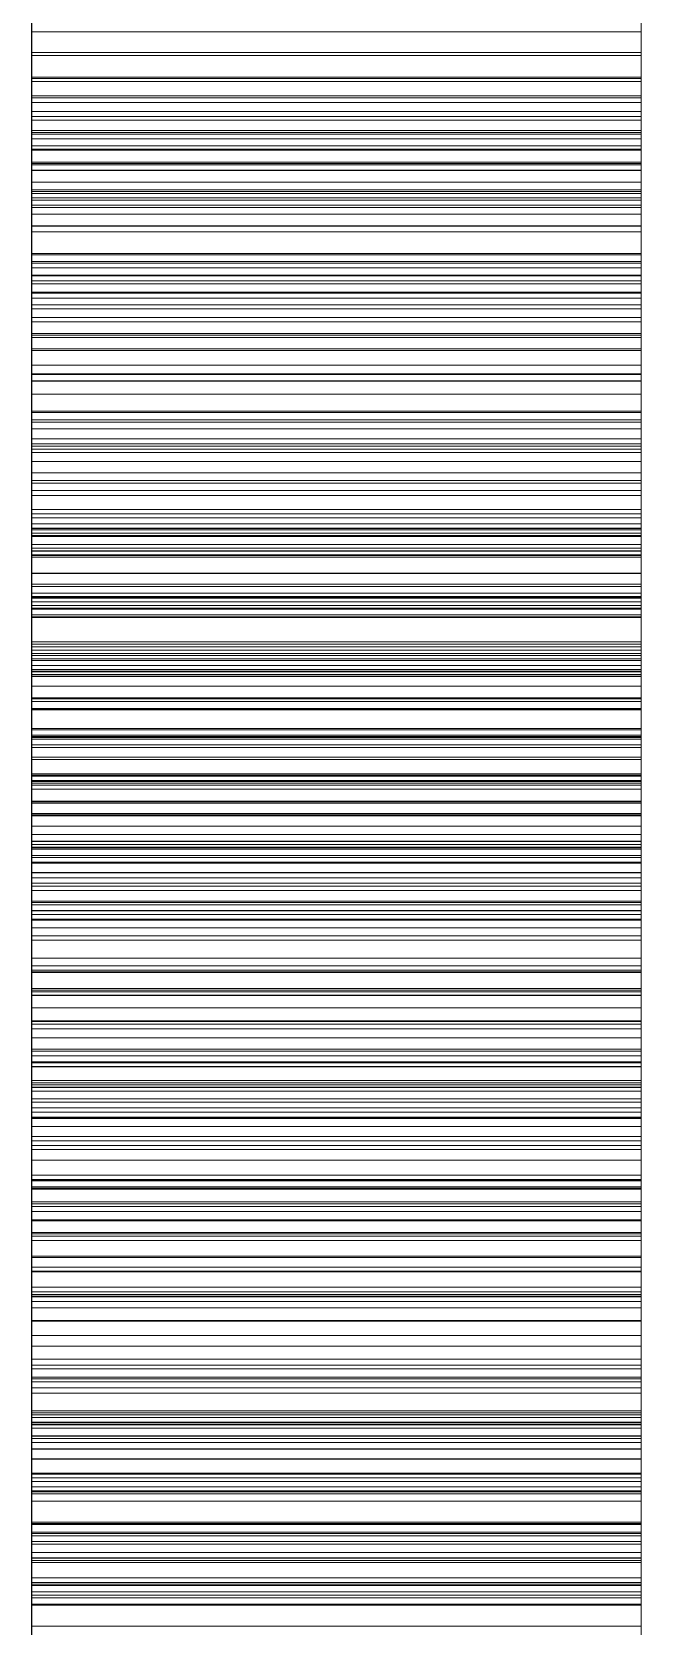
# Paper-space layout '01_三视图' of a CAD drawing. Header units: millimetres. Extents: x 8 to 451, y 8 to 289.
# Drawn here: x 157.5 to 157.64, y 209.3515 to 209.7175 of the extents above; entities that cross this region are included whole.
import ezdxf

# ---------------------------------------------------------------- set-up
doc = ezdxf.new("R2010")
doc.units = ezdxf.units.MM
doc.linetypes.add('WP_HIDDEN', pattern=[2.3, 1.5, -0.8])
doc.layers.add('HIDDEN', color=7, linetype='WP_HIDDEN', lineweight=13)
doc.layers.add('VISIBLE', color=7, linetype='CONTINUOUS', lineweight=25)

psp = doc.layouts.new('01_三视图')

# ---------------------------------------------------------------- linework, layer by layer
at = {"layer": 'HIDDEN'}
for points in [[(157.5, 208.82516), (157.5, 209.99918)], [(157.64, 209.99918), (157.64, 208.82516)], [(157.5, 209.38014), (157.5, 209.98316)], [(157.64, 209.98316), (157.64, 209.38014)], [(157.5, 209.86944), (157.5, 209.48104)], [(157.64, 209.48104), (157.64, 209.86944)], [(157.5, 209.86063), (157.5, 208.82516)], [(157.5, 209.86063), (157.5, 209.441)], [(157.64, 208.82516), (157.64, 209.86063)], [(157.64, 209.441), (157.64, 209.86063)], [(157.5, 209.84542), (157.5, 209.52989)], [(157.64, 209.52989), (157.64, 209.84542)], [(157.5, 209.71275), (157.5, 209.73888)], [(157.64, 209.73888), (157.64, 209.71275)], [(157.5, 209.71208), (157.5, 209.73505)], [(157.64, 209.73505), (157.64, 209.71208)], [(157.5, 209.70127), (157.5, 209.73266)], [(157.64, 209.73266), (157.64, 209.70127)], [(157.5, 209.72869), (157.5, 209.69726)], [(157.5, 209.72624), (157.5, 209.70281)], [(157.5, 209.72569), (157.5, 209.69038)], [(157.64, 209.69726), (157.64, 209.72869)], [(157.64, 209.70281), (157.64, 209.72624)], [(157.64, 209.69038), (157.64, 209.72569)], [(157.5, 209.72511), (157.5, 209.7068)], [(157.5, 209.72417), (157.5, 209.70607)], [(157.5, 209.70709), (157.5, 209.72319)], [(157.5, 209.72307), (157.5, 209.70237)], [(157.64, 209.7068), (157.64, 209.72511)], [(157.64, 209.70607), (157.64, 209.72417)], [(157.64, 209.72319), (157.64, 209.70709)], [(157.64, 209.70237), (157.64, 209.72307)], [(157.5, 209.6992), (157.5, 209.71864)], [(157.64, 209.71864), (157.64, 209.6992)], [(157.5, 209.71749), (157.64, 209.71749)], [(157.5, 209.69807), (157.5, 209.71749)], [(157.64, 209.71749), (157.64, 209.69807)], [(157.5, 209.68563), (157.5, 209.71275)], [(157.5, 209.71275), (157.64, 209.71275)], [(157.5, 209.71208), (157.64, 209.71208)], [(157.5, 209.6876), (157.5, 209.71208)], [(157.64, 209.71275), (157.64, 209.68563)], [(157.64, 209.71208), (157.64, 209.6876)], [(157.5, 209.70709), (157.64, 209.70709)], [(157.5, 209.69033), (157.5, 209.70709)], [(157.5, 209.7068), (157.5, 209.6873)], [(157.5, 209.7068), (157.64, 209.7068)], [(157.5, 209.70607), (157.5, 209.68573)], [(157.5, 209.70607), (157.64, 209.70607)], [(157.64, 209.70709), (157.64, 209.69033)], [(157.64, 209.6873), (157.64, 209.7068)], [(157.64, 209.68573), (157.64, 209.70607)], [(157.5, 209.70281), (157.5, 209.67885)], [(157.5, 209.70281), (157.64, 209.70281)], [(157.5, 209.70237), (157.5, 209.68122)], [(157.5, 209.70237), (157.64, 209.70237)], [(157.5, 209.68042), (157.5, 209.70127)], [(157.5, 209.70127), (157.64, 209.70127)], [(157.64, 209.67885), (157.64, 209.70281)], [(157.64, 209.68122), (157.64, 209.70237)], [(157.64, 209.70127), (157.64, 209.68042)], [(157.5, 209.6992), (157.64, 209.6992)], [(157.5, 209.67885), (157.5, 209.6992)], [(157.5, 209.69807), (157.64, 209.69807)], [(157.5, 209.67941), (157.5, 209.69807)], [(157.5, 209.69726), (157.5, 209.67718)], [(157.5, 209.69726), (157.64, 209.69726)], [(157.64, 209.6992), (157.64, 209.67885)], [(157.64, 209.69807), (157.64, 209.67941)], [(157.64, 209.67718), (157.64, 209.69726)], [(157.5, 209.69486), (157.5, 209.69439)], [(157.5, 209.69399), (157.5, 209.69486)], [(157.5, 209.69486), (157.64, 209.69486)], [(157.5, 209.69439), (157.5, 209.69296)], [(157.5, 209.69439), (157.64, 209.69439)], [(157.5, 209.69136), (157.5, 209.69399)], [(157.5, 209.69399), (157.64, 209.69399)], [(157.5, 209.69296), (157.5, 209.69058)], [(157.5, 209.69296), (157.64, 209.69296)], [(157.64, 209.69439), (157.64, 209.69486)], [(157.64, 209.69486), (157.64, 209.69399)], [(157.64, 209.69296), (157.64, 209.69439)], [(157.64, 209.69399), (157.64, 209.69136)], [(157.64, 209.69058), (157.64, 209.69296)], [(157.5, 209.68698), (157.5, 209.69136)], [(157.5, 209.69136), (157.64, 209.69136)], [(157.5, 209.69058), (157.5, 209.68725)], [(157.5, 209.69058), (157.64, 209.69058)], [(157.5, 209.69038), (157.5, 209.65389)], [(157.5, 209.69038), (157.64, 209.69038)], [(157.5, 209.69033), (157.64, 209.69033)], [(157.5, 209.67291), (157.5, 209.69033)], [(157.64, 209.69136), (157.64, 209.68698)], [(157.64, 209.68725), (157.64, 209.69058)], [(157.64, 209.65389), (157.64, 209.69038)], [(157.64, 209.69033), (157.64, 209.67291)], [(157.5, 209.6876), (157.64, 209.6876)], [(157.5, 209.66163), (157.5, 209.6876)], [(157.5, 209.6873), (157.5, 209.66661)], [(157.5, 209.6873), (157.64, 209.6873)], [(157.5, 209.68725), (157.5, 209.68297)], [(157.5, 209.68725), (157.64, 209.68725)], [(157.5, 209.68085), (157.5, 209.68698)], [(157.5, 209.68698), (157.64, 209.68698)], [(157.5, 209.68573), (157.5, 209.66633)], [(157.5, 209.68573), (157.64, 209.68573)], [(157.5, 209.65752), (157.5, 209.68563)], [(157.5, 209.68563), (157.64, 209.68563)], [(157.64, 209.6876), (157.64, 209.66163)], [(157.64, 209.66661), (157.64, 209.6873)], [(157.64, 209.68297), (157.64, 209.68725)], [(157.64, 209.68698), (157.64, 209.68085)], [(157.64, 209.66633), (157.64, 209.68573)], [(157.64, 209.68563), (157.64, 209.65752)], [(157.5, 209.68297), (157.5, 209.67774)], [(157.5, 209.68297), (157.64, 209.68297)], [(157.64, 209.67774), (157.64, 209.68297)], [(157.5, 209.68122), (157.5, 209.65963)], [(157.5, 209.68122), (157.64, 209.68122)], [(157.5, 209.67296), (157.5, 209.68085)], [(157.5, 209.68085), (157.64, 209.68085)], [(157.5, 209.66033), (157.5, 209.68042)], [(157.5, 209.68042), (157.64, 209.68042)], [(157.5, 209.67941), (157.64, 209.67941)], [(157.5, 209.6615), (157.5, 209.67941)], [(157.5, 209.67885), (157.5, 209.64823)], [(157.5, 209.67885), (157.64, 209.67885)], [(157.5, 209.66476), (157.5, 209.67885)], [(157.64, 209.65963), (157.64, 209.68122)], [(157.64, 209.68085), (157.64, 209.67296)], [(157.64, 209.68042), (157.64, 209.66033)], [(157.64, 209.67941), (157.64, 209.6615)], [(157.64, 209.64823), (157.64, 209.67885)], [(157.64, 209.67885), (157.64, 209.66476)], [(157.5, 209.67774), (157.5, 209.67156)], [(157.5, 209.67774), (157.64, 209.67774)], [(157.5, 209.67718), (157.5, 209.65775)], [(157.5, 209.67718), (157.64, 209.67718)], [(157.5, 209.67564), (157.5, 208.94048)], [(157.5, 209.57314), (157.5, 209.67564)], [(157.5, 209.67564), (157.64, 209.67564)], [(157.64, 209.67156), (157.64, 209.67774)], [(157.64, 209.65775), (157.64, 209.67718)], [(157.64, 208.94048), (157.64, 209.67564)], [(157.64, 209.67564), (157.64, 209.57314)], [(157.5, 209.66333), (157.5, 209.67296)], [(157.5, 209.67296), (157.64, 209.67296)], [(157.5, 209.67291), (157.64, 209.67291)], [(157.5, 209.65482), (157.5, 209.67291)], [(157.5, 209.67156), (157.5, 209.66443)], [(157.5, 209.67156), (157.64, 209.67156)], [(157.64, 209.67296), (157.64, 209.66333)], [(157.64, 209.67291), (157.64, 209.65482)], [(157.64, 209.66443), (157.64, 209.67156)], [(157.5, 209.66661), (157.5, 209.64474)], [(157.5, 209.66661), (157.64, 209.66661)], [(157.5, 209.66633), (157.5, 209.64789)], [(157.5, 209.66633), (157.64, 209.66633)], [(157.5, 209.66476), (157.64, 209.66476)], [(157.5, 209.65094), (157.5, 209.66476)], [(157.5, 209.66443), (157.5, 209.65635)], [(157.5, 209.66443), (157.64, 209.66443)], [(157.5, 209.65194), (157.5, 209.66333)], [(157.5, 209.66333), (157.64, 209.66333)], [(157.64, 209.64474), (157.64, 209.66661)], [(157.64, 209.64789), (157.64, 209.66633)], [(157.64, 209.66476), (157.64, 209.65094)], [(157.64, 209.65635), (157.64, 209.66443)], [(157.64, 209.66333), (157.64, 209.65194)], [(157.5, 209.66163), (157.64, 209.66163)], [(157.5, 209.63433), (157.5, 209.66163)], [(157.5, 209.6615), (157.64, 209.6615)], [(157.5, 209.64433), (157.5, 209.6615)], [(157.5, 209.64098), (157.5, 209.66033)], [(157.5, 209.66033), (157.64, 209.66033)], [(157.5, 209.65963), (157.5, 209.62291)], [(157.5, 209.65963), (157.64, 209.65963)], [(157.64, 209.66163), (157.64, 209.63433)], [(157.64, 209.6615), (157.64, 209.64433)], [(157.64, 209.66033), (157.64, 209.64098)], [(157.64, 209.62291), (157.64, 209.65963)], [(157.5, 209.65775), (157.5, 209.63899)], [(157.5, 209.65775), (157.64, 209.65775)], [(157.5, 209.62842), (157.5, 209.65752)], [(157.5, 209.65752), (157.64, 209.65752)], [(157.5, 209.65635), (157.5, 209.64731)], [(157.5, 209.65635), (157.64, 209.65635)], [(157.64, 209.63899), (157.64, 209.65775)], [(157.64, 209.65752), (157.64, 209.62842)], [(157.64, 209.64731), (157.64, 209.65635)], [(157.5, 209.65482), (157.64, 209.65482)], [(157.5, 209.63011), (157.5, 209.65482)], [(157.5, 209.65389), (157.5, 209.61625)], [(157.5, 209.65389), (157.64, 209.65389)], [(157.64, 209.65482), (157.64, 209.63011)], [(157.64, 209.61625), (157.64, 209.65389)], [(157.5, 209.6388), (157.5, 209.65194)], [(157.5, 209.65194), (157.64, 209.65194)], [(157.5, 209.65094), (157.64, 209.65094)], [(157.5, 209.63738), (157.5, 209.65094)], [(157.64, 209.65194), (157.64, 209.6388)], [(157.64, 209.65094), (157.64, 209.63738)], [(157.5, 209.64823), (157.5, 209.61883)], [(157.5, 209.64823), (157.64, 209.64823)], [(157.5, 209.64789), (157.5, 209.6304)], [(157.5, 209.64789), (157.64, 209.64789)], [(157.5, 209.64731), (157.5, 209.63733)], [(157.5, 209.64731), (157.64, 209.64731)], [(157.64, 209.61883), (157.64, 209.64823)], [(157.64, 209.6304), (157.64, 209.64789)], [(157.64, 209.63733), (157.64, 209.64731)], [(157.5, 209.64474), (157.5, 209.62169)], [(157.5, 209.64474), (157.64, 209.64474)], [(157.5, 209.64433), (157.64, 209.64433)], [(157.5, 209.62789), (157.5, 209.64433)], [(157.64, 209.62169), (157.64, 209.64474)], [(157.64, 209.64433), (157.64, 209.62789)], [(157.5, 209.62239), (157.5, 209.64098)], [(157.5, 209.64098), (157.64, 209.64098)], [(157.5, 209.63899), (157.5, 209.62089)], [(157.5, 209.63899), (157.64, 209.63899)], [(157.5, 209.62406), (157.5, 209.6388)], [(157.5, 209.6388), (157.64, 209.6388)], [(157.64, 209.64098), (157.64, 209.62239)], [(157.64, 209.62089), (157.64, 209.63899)], [(157.64, 209.6388), (157.64, 209.62406)], [(157.5, 209.63738), (157.64, 209.63738)], [(157.5, 209.62409), (157.5, 209.63738)], [(157.5, 209.63733), (157.5, 209.62639)], [(157.5, 209.63733), (157.64, 209.63733)], [(157.5, 209.63433), (157.64, 209.63433)], [(157.5, 209.60589), (157.5, 209.63433)], [(157.64, 209.63738), (157.64, 209.62409)], [(157.64, 209.62639), (157.64, 209.63733)], [(157.64, 209.63433), (157.64, 209.60589)], [(157.5, 209.6304), (157.5, 209.61385)], [(157.5, 209.6304), (157.64, 209.6304)], [(157.64, 209.61385), (157.64, 209.6304)], [(157.5, 209.63011), (157.64, 209.63011)], [(157.5, 209.60682), (157.5, 209.63011)], [(157.5, 209.59833), (157.5, 209.62842)], [(157.5, 209.62842), (157.64, 209.62842)], [(157.5, 209.62789), (157.64, 209.62789)], [(157.5, 209.6122), (157.5, 209.62789)], [(157.64, 209.63011), (157.64, 209.60682)], [(157.64, 209.62842), (157.64, 209.59833)], [(157.64, 209.62789), (157.64, 209.6122)], [(157.5, 209.62639), (157.5, 209.6145)], [(157.5, 209.62639), (157.64, 209.62639)], [(157.5, 209.62409), (157.64, 209.62409)], [(157.5, 209.61106), (157.5, 209.62409)], [(157.5, 209.60785), (157.5, 209.62406)], [(157.5, 209.62406), (157.64, 209.62406)], [(157.64, 209.6145), (157.64, 209.62639)], [(157.64, 209.62409), (157.64, 209.61106)], [(157.64, 209.62406), (157.64, 209.60785)], [(157.5, 209.62291), (157.5, 209.58763)], [(157.5, 209.62291), (157.64, 209.62291)], [(157.5, 209.60454), (157.5, 209.62239)], [(157.5, 209.62239), (157.64, 209.62239)], [(157.5, 209.62169), (157.5, 209.59744)], [(157.5, 209.62169), (157.64, 209.62169)], [(157.5, 209.62089), (157.5, 209.60345)], [(157.5, 209.62089), (157.64, 209.62089)], [(157.64, 209.58763), (157.64, 209.62291)], [(157.64, 209.62239), (157.64, 209.60454)], [(157.64, 209.59744), (157.64, 209.62169)], [(157.64, 209.60345), (157.64, 209.62089)], [(157.5, 209.61883), (157.5, 209.59067)], [(157.5, 209.61883), (157.64, 209.61883)], [(157.5, 209.61625), (157.5, 209.57744)], [(157.5, 209.61625), (157.64, 209.61625)], [(157.64, 209.59067), (157.64, 209.61883)], [(157.64, 209.57744), (157.64, 209.61625)], [(157.5, 209.6145), (157.5, 209.60167)], [(157.5, 209.6145), (157.64, 209.6145)], [(157.5, 209.61385), (157.5, 209.59826)], [(157.5, 209.61385), (157.64, 209.61385)], [(157.5, 209.6122), (157.64, 209.6122)], [(157.5, 209.59724), (157.5, 209.6122)], [(157.64, 209.60167), (157.64, 209.6145)], [(157.64, 209.59826), (157.64, 209.61385)], [(157.64, 209.6122), (157.64, 209.59724)], [(157.5, 209.61106), (157.64, 209.61106)], [(157.5, 209.59829), (157.5, 209.61106)], [(157.64, 209.61106), (157.64, 209.59829)], [(157.5, 209.59017), (157.5, 209.60785)], [(157.5, 209.60785), (157.64, 209.60785)], [(157.5, 209.60682), (157.64, 209.60682)], [(157.5, 209.58496), (157.5, 209.60682)], [(157.5, 209.60589), (157.64, 209.60589)], [(157.5, 209.57632), (157.5, 209.60589)], [(157.64, 209.60785), (157.64, 209.59017)], [(157.64, 209.60682), (157.64, 209.58496)], [(157.64, 209.60589), (157.64, 209.57632)], [(157.5, 209.58745), (157.5, 209.60454)], [(157.5, 209.60454), (157.64, 209.60454)], [(157.5, 209.60357), (157.5, 209.60315)], [(157.5, 209.60242), (157.5, 209.60357)], [(157.5, 209.60357), (157.64, 209.60357)], [(157.5, 209.60345), (157.5, 209.58667)], [(157.5, 209.60345), (157.64, 209.60345)], [(157.5, 209.60315), (157.5, 209.6019)], [(157.5, 209.60315), (157.64, 209.60315)], [(157.5, 209.59896), (157.5, 209.60242)], [(157.5, 209.60242), (157.64, 209.60242)], [(157.5, 209.6019), (157.5, 209.59982)], [(157.5, 209.6019), (157.64, 209.6019)], [(157.5, 209.60167), (157.5, 209.58788)], [(157.5, 209.60167), (157.64, 209.60167)], [(157.64, 209.60454), (157.64, 209.58745)], [(157.64, 209.60315), (157.64, 209.60357)], [(157.64, 209.60357), (157.64, 209.60242)], [(157.64, 209.58667), (157.64, 209.60345)], [(157.64, 209.6019), (157.64, 209.60315)], [(157.64, 209.60242), (157.64, 209.59896)], [(157.64, 209.59982), (157.64, 209.6019)], [(157.64, 209.58788), (157.64, 209.60167)], [(157.5, 209.59982), (157.5, 209.59691)], [(157.5, 209.59982), (157.64, 209.59982)], [(157.5, 209.59321), (157.5, 209.59896)], [(157.5, 209.59896), (157.64, 209.59896)], [(157.5, 209.56725), (157.5, 209.59833)], [(157.5, 209.59833), (157.64, 209.59833)], [(157.5, 209.59829), (157.64, 209.59829)], [(157.5, 209.58578), (157.5, 209.59829)], [(157.5, 209.59826), (157.5, 209.58362)], [(157.5, 209.59826), (157.64, 209.59826)], [(157.5, 209.59744), (157.5, 209.57202)], [(157.5, 209.59744), (157.64, 209.59744)], [(157.64, 209.59691), (157.64, 209.59982)], [(157.64, 209.59896), (157.64, 209.59321)], [(157.64, 209.59833), (157.64, 209.56725)], [(157.64, 209.59829), (157.64, 209.58578)], [(157.64, 209.58362), (157.64, 209.59826)], [(157.64, 209.57202), (157.64, 209.59744)], [(157.5, 209.59724), (157.64, 209.59724)], [(157.5, 209.58301), (157.5, 209.59724)], [(157.5, 209.59691), (157.5, 209.59317)], [(157.5, 209.59691), (157.64, 209.59691)], [(157.64, 209.59724), (157.64, 209.58301)], [(157.64, 209.59317), (157.64, 209.59691)], [(157.5, 209.58515), (157.5, 209.59321)], [(157.5, 209.59321), (157.64, 209.59321)], [(157.5, 209.59317), (157.5, 209.58859)], [(157.5, 209.59317), (157.64, 209.59317)], [(157.5, 209.59067), (157.5, 209.56373)], [(157.5, 209.59067), (157.64, 209.59067)], [(157.5, 209.57103), (157.5, 209.59017)], [(157.5, 209.59017), (157.64, 209.59017)], [(157.64, 209.59321), (157.64, 209.58515)], [(157.64, 209.58859), (157.64, 209.59317)], [(157.64, 209.56373), (157.64, 209.59067)], [(157.64, 209.59017), (157.64, 209.57103)], [(157.5, 209.58859), (157.5, 209.58318)], [(157.5, 209.58859), (157.64, 209.58859)], [(157.5, 209.58788), (157.5, 209.57314)], [(157.5, 209.58788), (157.64, 209.58788)], [(157.5, 209.58763), (157.5, 209.55378)], [(157.5, 209.58763), (157.64, 209.58763)], [(157.5, 209.57111), (157.5, 209.58745)], [(157.5, 209.58745), (157.64, 209.58745)], [(157.5, 209.58667), (157.5, 209.57056)], [(157.5, 209.58667), (157.64, 209.58667)], [(157.64, 209.58318), (157.64, 209.58859)], [(157.64, 209.57314), (157.64, 209.58788)], [(157.64, 209.55378), (157.64, 209.58763)], [(157.64, 209.58745), (157.64, 209.57111)], [(157.64, 209.57056), (157.64, 209.58667)], [(157.5, 209.58578), (157.64, 209.58578)], [(157.5, 209.57354), (157.5, 209.58578)], [(157.5, 209.57479), (157.5, 209.58515)], [(157.5, 209.58515), (157.64, 209.58515)], [(157.5, 209.58496), (157.64, 209.58496)], [(157.5, 209.56453), (157.5, 209.58496)], [(157.5, 209.58362), (157.5, 209.56993)], [(157.5, 209.58362), (157.64, 209.58362)], [(157.5, 209.58318), (157.5, 209.57694)], [(157.5, 209.58318), (157.64, 209.58318)], [(157.5, 209.58301), (157.64, 209.58301)], [(157.5, 209.56953), (157.5, 209.58301)], [(157.64, 209.58578), (157.64, 209.57354)], [(157.64, 209.58515), (157.64, 209.57479)], [(157.64, 209.58496), (157.64, 209.56453)], [(157.64, 209.56993), (157.64, 209.58362)], [(157.64, 209.57694), (157.64, 209.58318)], [(157.64, 209.58301), (157.64, 209.56953)], [(157.5, 209.57744), (157.5, 209.53747)], [(157.5, 209.57744), (157.64, 209.57744)], [(157.5, 209.57694), (157.5, 209.56987)], [(157.5, 209.57694), (157.64, 209.57694)], [(157.5, 209.57632), (157.64, 209.57632)], [(157.5, 209.54561), (157.5, 209.57632)], [(157.5, 209.57554), (157.5, 209.57432)], [(157.5, 209.57554), (157.64, 209.57554)], [(157.5, 209.5743), (157.5, 209.57554)], [(157.64, 209.53747), (157.64, 209.57744)], [(157.64, 209.56987), (157.64, 209.57694)], [(157.64, 209.57632), (157.64, 209.54561)], [(157.64, 209.57432), (157.64, 209.57554)], [(157.64, 209.57554), (157.64, 209.5743)], [(157.5, 209.56212), (157.5, 209.57479)], [(157.5, 209.57479), (157.64, 209.57479)], [(157.5, 209.57432), (157.5, 209.57066)], [(157.5, 209.57432), (157.64, 209.57432)], [(157.5, 209.5743), (157.64, 209.5743)], [(157.5, 209.57058), (157.5, 209.5743)], [(157.5, 209.57354), (157.64, 209.57354)], [(157.5, 209.56184), (157.5, 209.57354)], [(157.5, 209.57314), (157.64, 209.57314)], [(157.5, 209.57202), (157.5, 209.5454)], [(157.5, 209.57202), (157.64, 209.57202)], [(157.64, 209.57479), (157.64, 209.56212)], [(157.64, 209.57066), (157.64, 209.57432)], [(157.64, 209.5743), (157.64, 209.57058)], [(157.64, 209.57354), (157.64, 209.56184)], [(157.64, 209.5454), (157.64, 209.57202)], [(157.5, 209.55552), (157.5, 209.57111)], [(157.5, 209.57111), (157.64, 209.57111)], [(157.5, 209.55043), (157.5, 209.57103)], [(157.5, 209.57103), (157.64, 209.57103)], [(157.5, 209.57066), (157.5, 209.56456)], [(157.5, 209.57066), (157.64, 209.57066)], [(157.5, 209.57058), (157.64, 209.57058)], [(157.5, 209.56439), (157.5, 209.57058)], [(157.5, 209.57056), (157.5, 209.55512)], [(157.5, 209.57056), (157.64, 209.57056)], [(157.5, 209.56993), (157.64, 209.56993)], [(157.5, 209.56993), (157.5, 209.55754)], [(157.5, 209.56987), (157.5, 209.56196)], [(157.5, 209.56987), (157.64, 209.56987)], [(157.5, 209.56953), (157.64, 209.56953)], [(157.5, 209.55724), (157.5, 209.56953)], [(157.64, 209.57111), (157.64, 209.55552)], [(157.64, 209.57103), (157.64, 209.55043)], [(157.64, 209.56456), (157.64, 209.57066)], [(157.64, 209.57058), (157.64, 209.56439)], [(157.64, 209.55512), (157.64, 209.57056)], [(157.64, 209.55754), (157.64, 209.56993)], [(157.64, 209.56196), (157.64, 209.56987)], [(157.64, 209.56953), (157.64, 209.55724)], [(157.5, 209.53517), (157.5, 209.56725)], [(157.5, 209.56725), (157.64, 209.56725)], [(157.5, 209.56456), (157.5, 209.55602)], [(157.5, 209.56456), (157.64, 209.56456)], [(157.5, 209.56453), (157.64, 209.56453)], [(157.5, 209.54552), (157.5, 209.56453)], [(157.5, 209.56439), (157.64, 209.56439)], [(157.5, 209.55572), (157.5, 209.56439)], [(157.64, 209.56725), (157.64, 209.53517)], [(157.64, 209.55602), (157.64, 209.56456)], [(157.64, 209.56453), (157.64, 209.54552)], [(157.64, 209.56439), (157.64, 209.55572)], [(157.5, 209.56373), (157.5, 209.53801)], [(157.5, 209.56373), (157.64, 209.56373)], [(157.5, 209.54716), (157.5, 209.56212)], [(157.5, 209.56212), (157.64, 209.56212)], [(157.5, 209.56196), (157.5, 209.55322)], [(157.5, 209.56196), (157.64, 209.56196)], [(157.5, 209.56184), (157.64, 209.56184)], [(157.5, 209.55096), (157.5, 209.56184)], [(157.64, 209.53801), (157.64, 209.56373)], [(157.64, 209.56212), (157.64, 209.54716)], [(157.64, 209.55322), (157.64, 209.56196)], [(157.64, 209.56184), (157.64, 209.55096)], [(157.5, 209.55754), (157.5, 209.54681)], [(157.5, 209.55754), (157.64, 209.55754)], [(157.5, 209.55724), (157.64, 209.55724)], [(157.5, 209.54658), (157.5, 209.55724)], [(157.64, 209.54681), (157.64, 209.55754)], [(157.64, 209.55724), (157.64, 209.54658)], [(157.5, 209.55602), (157.5, 209.54504)], [(157.5, 209.55602), (157.64, 209.55602)], [(157.5, 209.55572), (157.64, 209.55572)], [(157.5, 209.54457), (157.5, 209.55572)], [(157.5, 209.54074), (157.5, 209.55552)], [(157.5, 209.55552), (157.64, 209.55552)], [(157.5, 209.55512), (157.5, 209.54043)], [(157.5, 209.55512), (157.64, 209.55512)], [(157.5, 209.55378), (157.5, 209.52138)], [(157.5, 209.55378), (157.64, 209.55378)], [(157.64, 209.54504), (157.64, 209.55602)], [(157.64, 209.55572), (157.64, 209.54457)], [(157.64, 209.55552), (157.64, 209.54074)], [(157.64, 209.54043), (157.64, 209.55512)], [(157.64, 209.52138), (157.64, 209.55378)], [(157.5, 209.55322), (157.5, 209.54366)], [(157.5, 209.55322), (157.64, 209.55322)], [(157.5, 209.55096), (157.64, 209.55096)], [(157.5, 209.54091), (157.5, 209.55096)], [(157.5, 209.52836), (157.5, 209.55043)], [(157.5, 209.55043), (157.64, 209.55043)], [(157.64, 209.54366), (157.64, 209.55322)], [(157.64, 209.55096), (157.64, 209.54091)], [(157.64, 209.55043), (157.64, 209.52836)], [(157.5, 209.52989), (157.5, 209.54716)], [(157.5, 209.54716), (157.64, 209.54716)], [(157.5, 209.54681), (157.5, 209.53772)], [(157.5, 209.54681), (157.64, 209.54681)], [(157.5, 209.54658), (157.64, 209.54658)], [(157.5, 209.53757), (157.5, 209.54658)], [(157.64, 209.54716), (157.64, 209.52989)], [(157.64, 209.53772), (157.64, 209.54681)], [(157.64, 209.54658), (157.64, 209.53757)], [(157.5, 209.54561), (157.64, 209.54561)], [(157.5, 209.51376), (157.5, 209.54561)], [(157.5, 209.54552), (157.64, 209.54552)], [(157.5, 209.52794), (157.5, 209.54552)], [(157.5, 209.5454), (157.5, 209.5176)], [(157.5, 209.5454), (157.64, 209.5454)], [(157.5, 209.54504), (157.5, 209.53162)], [(157.5, 209.54504), (157.64, 209.54504)], [(157.5, 209.54457), (157.64, 209.54457)], [(157.5, 209.53094), (157.5, 209.54457)], [(157.5, 209.54366), (157.5, 209.53325)], [(157.5, 209.54366), (157.64, 209.54366)], [(157.64, 209.54561), (157.64, 209.51376)], [(157.64, 209.54552), (157.64, 209.52794)], [(157.64, 209.5176), (157.64, 209.5454)], [(157.64, 209.53162), (157.64, 209.54504)], [(157.64, 209.54457), (157.64, 209.53094)], [(157.64, 209.53325), (157.64, 209.54366)], [(157.5, 209.54091), (157.64, 209.54091)], [(157.5, 209.53169), (157.5, 209.54091)], [(157.5, 209.52684), (157.5, 209.54074)], [(157.5, 209.54074), (157.64, 209.54074)], [(157.5, 209.54043), (157.5, 209.52661)], [(157.5, 209.54043), (157.64, 209.54043)], [(157.64, 209.54091), (157.64, 209.53169)], [(157.64, 209.54074), (157.64, 209.52684)], [(157.64, 209.52661), (157.64, 209.54043)], [(157.5, 209.53801), (157.5, 209.51352)], [(157.5, 209.53801), (157.64, 209.53801)], [(157.5, 209.53772), (157.5, 209.53029)], [(157.5, 209.53772), (157.64, 209.53772)], [(157.5, 209.53757), (157.64, 209.53757)], [(157.5, 209.53019), (157.5, 209.53757)], [(157.5, 209.53747), (157.5, 209.49633)], [(157.5, 209.53747), (157.64, 209.53747)], [(157.5, 209.5021), (157.5, 209.53517)], [(157.5, 209.53517), (157.64, 209.53517)], [(157.64, 209.51352), (157.64, 209.53801)], [(157.64, 209.53029), (157.64, 209.53772)], [(157.64, 209.53757), (157.64, 209.53019)], [(157.64, 209.49633), (157.64, 209.53747)], [(157.64, 209.53517), (157.64, 209.5021)], [(157.5, 209.53325), (157.5, 209.52202)], [(157.5, 209.53325), (157.64, 209.53325)], [(157.5, 209.53169), (157.64, 209.53169)], [(157.5, 209.5233), (157.5, 209.53169)], [(157.5, 209.53162), (157.5, 209.51576)], [(157.5, 209.53162), (157.64, 209.53162)], [(157.64, 209.52202), (157.64, 209.53325)], [(157.64, 209.53169), (157.64, 209.5233)], [(157.64, 209.51576), (157.64, 209.53162)], [(157.5, 209.53094), (157.64, 209.53094)], [(157.5, 209.51484), (157.5, 209.53094)], [(157.5, 209.53029), (157.5, 209.52451)], [(157.5, 209.53029), (157.64, 209.53029)], [(157.5, 209.53019), (157.64, 209.53019)], [(157.5, 209.52445), (157.5, 209.53019)], [(157.5, 209.52989), (157.64, 209.52989)], [(157.5, 209.50483), (157.5, 209.52836)], [(157.5, 209.52836), (157.64, 209.52836)], [(157.5, 209.52794), (157.64, 209.52794)], [(157.5, 209.51178), (157.5, 209.52794)], [(157.64, 209.53094), (157.64, 209.51484)], [(157.64, 209.52451), (157.64, 209.53029)], [(157.64, 209.53019), (157.64, 209.52445)], [(157.64, 209.52836), (157.64, 209.50483)], [(157.64, 209.52794), (157.64, 209.51178)], [(157.5, 209.51381), (157.5, 209.52684)], [(157.5, 209.52684), (157.64, 209.52684)], [(157.5, 209.52661), (157.5, 209.51366)], [(157.5, 209.52661), (157.64, 209.52661)], [(157.5, 209.52451), (157.5, 209.52038)], [(157.5, 209.52451), (157.64, 209.52451)], [(157.5, 209.52445), (157.64, 209.52445)], [(157.5, 209.52036), (157.5, 209.52445)], [(157.64, 209.52684), (157.64, 209.51381)], [(157.64, 209.51366), (157.64, 209.52661)], [(157.64, 209.52038), (157.64, 209.52451)], [(157.64, 209.52445), (157.64, 209.52036)], [(157.5, 209.5233), (157.64, 209.5233)], [(157.5, 209.51573), (157.5, 209.5233)], [(157.5, 209.52202), (157.5, 209.50995)], [(157.5, 209.52202), (157.64, 209.52202)], [(157.5, 209.52138), (157.5, 209.49042)], [(157.5, 209.52138), (157.64, 209.52138)], [(157.64, 209.5233), (157.64, 209.51573)], [(157.64, 209.50995), (157.64, 209.52202)], [(157.64, 209.49042), (157.64, 209.52138)], [(157.5, 209.52038), (157.5, 209.5179)], [(157.5, 209.52038), (157.64, 209.52038)], [(157.5, 209.52036), (157.64, 209.52036)], [(157.5, 209.5179), (157.5, 209.52036)], [(157.5, 209.5179), (157.64, 209.5179)], [(157.5, 209.51708), (157.5, 209.5179)], [(157.5, 209.5179), (157.5, 209.51708)], [(157.5, 209.5179), (157.64, 209.5179)], [(157.5, 209.5176), (157.5, 209.48862)], [(157.5, 209.5176), (157.64, 209.5176)], [(157.5, 209.51708), (157.64, 209.51708)], [(157.64, 209.5179), (157.64, 209.52038)], [(157.64, 209.52036), (157.64, 209.5179)], [(157.64, 209.5179), (157.64, 209.51708)], [(157.64, 209.51708), (157.64, 209.5179)], [(157.64, 209.48862), (157.64, 209.5176)], [(157.5, 209.51576), (157.5, 209.49746)], [(157.5, 209.51576), (157.64, 209.51576)], [(157.5, 209.51573), (157.64, 209.51573)], [(157.5, 209.50898), (157.5, 209.51573)], [(157.5, 209.51484), (157.64, 209.51484)], [(157.5, 209.49626), (157.5, 209.51484)], [(157.5, 209.50166), (157.5, 209.51381)], [(157.5, 209.51381), (157.64, 209.51381)], [(157.5, 209.51376), (157.64, 209.51376)], [(157.5, 209.48076), (157.5, 209.51376)], [(157.5, 209.51366), (157.5, 209.50156)], [(157.5, 209.51366), (157.64, 209.51366)], [(157.5, 209.51352), (157.5, 209.49026)], [(157.5, 209.51352), (157.64, 209.51352)], [(157.64, 209.49746), (157.64, 209.51576)], [(157.64, 209.51573), (157.64, 209.50898)], [(157.64, 209.51484), (157.64, 209.49626)], [(157.64, 209.51381), (157.64, 209.50166)], [(157.64, 209.51376), (157.64, 209.48076)], [(157.64, 209.50156), (157.64, 209.51366)], [(157.64, 209.49026), (157.64, 209.51352)], [(157.5, 209.51178), (157.64, 209.51178)], [(157.5, 209.49706), (157.5, 209.51178)], [(157.5, 209.50995), (157.5, 209.49706)], [(157.5, 209.50995), (157.64, 209.50995)], [(157.64, 209.51178), (157.64, 209.49706)], [(157.64, 209.49706), (157.64, 209.50995)], [(157.5, 209.50898), (157.64, 209.50898)], [(157.5, 209.50306), (157.5, 209.50898)], [(157.64, 209.50898), (157.64, 209.50306)], [(157.5, 209.47984), (157.5, 209.50483)], [(157.5, 209.50483), (157.64, 209.50483)], [(157.5, 209.50306), (157.64, 209.50306)], [(157.5, 209.4979), (157.5, 209.50306)], [(157.64, 209.50483), (157.64, 209.47984)], [(157.64, 209.50306), (157.64, 209.4979)], [(157.5, 209.46805), (157.5, 209.5021)], [(157.5, 209.5021), (157.64, 209.5021)], [(157.5, 209.49039), (157.5, 209.50166)], [(157.5, 209.50166), (157.64, 209.50166)], [(157.5, 209.50156), (157.5, 209.49033)], [(157.5, 209.50156), (157.64, 209.50156)], [(157.64, 209.5021), (157.64, 209.46805)], [(157.64, 209.50166), (157.64, 209.49039)], [(157.64, 209.49033), (157.64, 209.50156)], [(157.5, 209.4979), (157.64, 209.4979)], [(157.5, 209.49343), (157.5, 209.4979)], [(157.5, 209.49746), (157.5, 209.47675)], [(157.5, 209.49746), (157.64, 209.49746)], [(157.5, 209.49706), (157.5, 209.48351)], [(157.5, 209.49706), (157.64, 209.49706)], [(157.5, 209.48392), (157.5, 209.49706)], [(157.5, 209.49633), (157.5, 209.45403)], [(157.5, 209.49633), (157.64, 209.49633)], [(157.5, 209.49626), (157.64, 209.49626)], [(157.5, 209.47523), (157.5, 209.49626)], [(157.64, 209.4979), (157.64, 209.49343)], [(157.64, 209.47675), (157.64, 209.49746)], [(157.64, 209.48351), (157.64, 209.49706)], [(157.64, 209.49706), (157.64, 209.48392)], [(157.64, 209.45403), (157.64, 209.49633)], [(157.64, 209.49626), (157.64, 209.47523)], [(157.5, 209.49343), (157.64, 209.49343)], [(157.5, 209.48964), (157.5, 209.49343)], [(157.64, 209.49343), (157.64, 209.48964)], [(157.5, 209.49042), (157.5, 209.46089)], [(157.5, 209.49042), (157.64, 209.49042)], [(157.5, 209.47999), (157.5, 209.49039)], [(157.5, 209.49039), (157.64, 209.49039)], [(157.5, 209.49033), (157.5, 209.47996)], [(157.5, 209.49033), (157.64, 209.49033)], [(157.5, 209.49026), (157.5, 209.46823)], [(157.5, 209.49026), (157.64, 209.49026)], [(157.5, 209.48964), (157.64, 209.48964)], [(157.5, 209.48655), (157.5, 209.48964)], [(157.5, 209.48862), (157.5, 209.45845)], [(157.5, 209.48862), (157.64, 209.48862)], [(157.64, 209.46089), (157.64, 209.49042)], [(157.64, 209.49039), (157.64, 209.47999)], [(157.64, 209.47996), (157.64, 209.49033)], [(157.64, 209.46823), (157.64, 209.49026)], [(157.64, 209.48964), (157.64, 209.48655)], [(157.64, 209.45845), (157.64, 209.48862)], [(157.5, 209.48655), (157.64, 209.48655)], [(157.5, 209.48242), (157.5, 209.48655)], [(157.5, 209.48392), (157.64, 209.48392)], [(157.5, 209.47253), (157.5, 209.48392)], [(157.64, 209.48655), (157.64, 209.48242)], [(157.64, 209.48392), (157.64, 209.47253)], [(157.5, 209.48351), (157.5, 209.46948)], [(157.5, 209.48351), (157.64, 209.48351)], [(157.5, 209.48242), (157.64, 209.48242)], [(157.5, 209.48104), (157.5, 209.48242)], [(157.5, 209.48104), (157.64, 209.48104)], [(157.5, 209.48076), (157.64, 209.48076)], [(157.5, 209.44664), (157.5, 209.48076)], [(157.64, 209.46948), (157.64, 209.48351)], [(157.64, 209.48242), (157.64, 209.48104)], [(157.64, 209.48076), (157.64, 209.44664)], [(157.5, 209.47047), (157.5, 209.47999)], [(157.5, 209.47999), (157.64, 209.47999)], [(157.5, 209.47996), (157.5, 209.47046)], [(157.5, 209.47996), (157.64, 209.47996)], [(157.5, 209.45382), (157.5, 209.47984)], [(157.5, 209.47984), (157.64, 209.47984)], [(157.5, 209.47675), (157.5, 209.45369)], [(157.5, 209.47675), (157.64, 209.47675)], [(157.64, 209.47999), (157.64, 209.47047)], [(157.64, 209.47046), (157.64, 209.47996)], [(157.64, 209.47984), (157.64, 209.45382)], [(157.64, 209.45369), (157.64, 209.47675)], [(157.5, 209.47624), (157.5, 209.47574)], [(157.5, 209.47512), (157.5, 209.47624)], [(157.5, 209.47624), (157.64, 209.47624)], [(157.5, 209.47574), (157.5, 209.47426)], [(157.5, 209.47574), (157.64, 209.47574)], [(157.5, 209.47523), (157.64, 209.47523)], [(157.5, 209.45181), (157.5, 209.47523)], [(157.5, 209.47178), (157.5, 209.47512)], [(157.5, 209.47512), (157.64, 209.47512)], [(157.5, 209.47426), (157.5, 209.47179)], [(157.5, 209.47426), (157.64, 209.47426)], [(157.64, 209.47624), (157.64, 209.47512)], [(157.64, 209.47574), (157.64, 209.47624)], [(157.64, 209.47426), (157.64, 209.47574)], [(157.64, 209.47523), (157.64, 209.45181)], [(157.64, 209.47512), (157.64, 209.47178)], [(157.64, 209.47179), (157.64, 209.47426)], [(157.5, 209.47253), (157.64, 209.47253)], [(157.5, 209.4629), (157.5, 209.47253)], [(157.5, 209.47179), (157.5, 209.46833)], [(157.5, 209.47179), (157.64, 209.47179)], [(157.5, 209.46621), (157.5, 209.47178)], [(157.5, 209.47178), (157.64, 209.47178)], [(157.5, 209.46182), (157.5, 209.47047)], [(157.5, 209.47047), (157.64, 209.47047)], [(157.5, 209.47046), (157.5, 209.46182)], [(157.5, 209.47046), (157.64, 209.47046)], [(157.5, 209.46948), (157.5, 209.45498)], [(157.5, 209.46948), (157.64, 209.46948)], [(157.64, 209.47253), (157.64, 209.4629)], [(157.64, 209.46833), (157.64, 209.47179)], [(157.64, 209.47178), (157.64, 209.46621)], [(157.64, 209.47047), (157.64, 209.46182)], [(157.64, 209.46182), (157.64, 209.47046)], [(157.64, 209.45498), (157.64, 209.46948)], [(157.5, 209.46833), (157.5, 209.46388)], [(157.5, 209.46833), (157.64, 209.46833)], [(157.5, 209.46823), (157.5, 209.44778)], [(157.5, 209.46823), (157.64, 209.46823)], [(157.5, 209.43299), (157.5, 209.46805)], [(157.5, 209.46805), (157.64, 209.46805)], [(157.5, 209.45842), (157.5, 209.46621)], [(157.5, 209.46621), (157.64, 209.46621)], [(157.64, 209.46388), (157.64, 209.46833)], [(157.64, 209.44778), (157.64, 209.46823)], [(157.64, 209.46805), (157.64, 209.43299)], [(157.64, 209.46621), (157.64, 209.45842)], [(157.5, 209.46388), (157.5, 209.45844)], [(157.5, 209.46388), (157.64, 209.46388)], [(157.5, 209.4629), (157.64, 209.4629)], [(157.5, 209.45501), (157.5, 209.4629)], [(157.64, 209.45844), (157.64, 209.46388)], [(157.64, 209.4629), (157.64, 209.45501)], [(157.5, 209.45404), (157.5, 209.46182)], [(157.5, 209.46182), (157.5, 209.45234)], [(157.5, 209.46182), (157.64, 209.46182)], [(157.5, 209.46089), (157.5, 209.43281)], [(157.5, 209.46089), (157.64, 209.46089)], [(157.5, 209.45845), (157.5, 209.42709)], [(157.5, 209.45845), (157.64, 209.45845)], [(157.5, 209.45844), (157.5, 209.45202)], [(157.5, 209.45844), (157.64, 209.45844)], [(157.5, 209.44839), (157.5, 209.45842)], [(157.5, 209.45842), (157.64, 209.45842)], [(157.64, 209.46182), (157.64, 209.45404)], [(157.64, 209.45234), (157.64, 209.46182)], [(157.64, 209.43281), (157.64, 209.46089)], [(157.64, 209.42709), (157.64, 209.45845)], [(157.64, 209.45202), (157.64, 209.45844)], [(157.64, 209.45842), (157.64, 209.44839)], [(157.5, 209.45501), (157.64, 209.45501)], [(157.5, 209.44888), (157.5, 209.45501)], [(157.5, 209.45498), (157.5, 209.44)], [(157.5, 209.45498), (157.64, 209.45498)], [(157.64, 209.45501), (157.64, 209.44888)], [(157.64, 209.44), (157.64, 209.45498)], [(157.5, 209.44473), (157.5, 209.45404)], [(157.5, 209.45404), (157.64, 209.45404)], [(157.5, 209.45403), (157.5, 209.41057)], [(157.5, 209.45403), (157.64, 209.45403)], [(157.5, 209.42721), (157.5, 209.45382)], [(157.5, 209.45382), (157.64, 209.45382)], [(157.5, 209.45369), (157.5, 209.42825)], [(157.5, 209.45369), (157.64, 209.45369)], [(157.5, 209.45234), (157.5, 209.4415)], [(157.5, 209.45234), (157.64, 209.45234)], [(157.5, 209.45202), (157.5, 209.4446)], [(157.5, 209.45202), (157.64, 209.45202)], [(157.5, 209.45181), (157.64, 209.45181)], [(157.5, 209.42598), (157.5, 209.45181)], [(157.64, 209.45404), (157.64, 209.44473)], [(157.64, 209.41057), (157.64, 209.45403)], [(157.64, 209.45382), (157.64, 209.42721)], [(157.64, 209.42825), (157.64, 209.45369)], [(157.64, 209.4415), (157.64, 209.45234)], [(157.64, 209.4446), (157.64, 209.45202)], [(157.64, 209.45181), (157.64, 209.42598)], [(157.5, 209.44888), (157.64, 209.44888)], [(157.5, 209.4445), (157.5, 209.44888)], [(157.5, 209.43614), (157.5, 209.44839)], [(157.5, 209.44839), (157.64, 209.44839)], [(157.5, 209.44778), (157.5, 209.42929)], [(157.5, 209.44778), (157.64, 209.44778)], [(157.64, 209.44888), (157.64, 209.4445)], [(157.64, 209.44839), (157.64, 209.43614)], [(157.64, 209.42929), (157.64, 209.44778)], [(157.5, 209.44664), (157.64, 209.44664)], [(157.5, 209.41137), (157.5, 209.44664)], [(157.5, 209.43387), (157.5, 209.44473)], [(157.5, 209.44473), (157.64, 209.44473)], [(157.5, 209.4446), (157.5, 209.4364)], [(157.5, 209.4446), (157.64, 209.4446)], [(157.5, 209.4445), (157.64, 209.4445)], [(157.5, 209.44187), (157.5, 209.4445)], [(157.64, 209.44664), (157.64, 209.41137)], [(157.64, 209.44473), (157.64, 209.43387)], [(157.64, 209.4364), (157.64, 209.4446)], [(157.64, 209.4445), (157.64, 209.44187)], [(157.5, 209.44187), (157.64, 209.44187)], [(157.5, 209.441), (157.5, 209.44187)], [(157.5, 209.4415), (157.5, 209.42931)], [(157.5, 209.4415), (157.64, 209.4415)], [(157.5, 209.441), (157.64, 209.441)], [(157.5, 209.44), (157.5, 209.42454)], [(157.5, 209.44), (157.64, 209.44)], [(157.64, 209.44187), (157.64, 209.441)], [(157.64, 209.42931), (157.64, 209.4415)], [(157.64, 209.42454), (157.64, 209.44)], [(157.5, 209.4364), (157.5, 209.42761)], [(157.5, 209.4364), (157.64, 209.4364)], [(157.64, 209.42761), (157.64, 209.4364)], [(157.5, 209.42167), (157.5, 209.43614)], [(157.5, 209.43614), (157.64, 209.43614)], [(157.5, 209.42148), (157.5, 209.43387)], [(157.5, 209.43387), (157.64, 209.43387)], [(157.5, 209.39695), (157.5, 209.43299)], [(157.5, 209.43299), (157.64, 209.43299)], [(157.5, 209.43281), (157.5, 209.40616)], [(157.5, 209.43281), (157.64, 209.43281)], [(157.64, 209.43614), (157.64, 209.42167)], [(157.64, 209.43387), (157.64, 209.42148)], [(157.64, 209.43299), (157.64, 209.39695)], [(157.64, 209.40616), (157.64, 209.43281)], [(157.5, 209.42931), (157.5, 209.41577)], [(157.5, 209.42931), (157.64, 209.42931)], [(157.5, 209.42929), (157.5, 209.41274)], [(157.5, 209.42929), (157.64, 209.42929)], [(157.64, 209.41577), (157.64, 209.42931)], [(157.64, 209.41274), (157.64, 209.42929)], [(157.5, 209.42825), (157.5, 209.40046)], [(157.5, 209.42825), (157.64, 209.42825)], [(157.5, 209.42761), (157.5, 209.41823)], [(157.5, 209.42761), (157.64, 209.42761)], [(157.5, 209.40001), (157.5, 209.42721)], [(157.5, 209.42721), (157.64, 209.42721)], [(157.5, 209.42709), (157.5, 209.39455)], [(157.5, 209.42709), (157.64, 209.42709)], [(157.5, 209.42598), (157.64, 209.42598)], [(157.5, 209.39775), (157.5, 209.42598)], [(157.64, 209.40046), (157.64, 209.42825)], [(157.64, 209.41823), (157.64, 209.42761)], [(157.64, 209.42721), (157.64, 209.40001)], [(157.64, 209.39455), (157.64, 209.42709)], [(157.64, 209.42598), (157.64, 209.39775)], [(157.5, 209.42454), (157.5, 209.40861)], [(157.5, 209.42454), (157.64, 209.42454)], [(157.5, 209.40496), (157.5, 209.42167)], [(157.5, 209.42167), (157.64, 209.42167)], [(157.64, 209.40861), (157.64, 209.42454)], [(157.64, 209.42167), (157.64, 209.40496)], [(157.5, 209.40754), (157.5, 209.42148)], [(157.5, 209.42148), (157.64, 209.42148)], [(157.5, 209.41823), (157.5, 209.40826)], [(157.5, 209.41823), (157.64, 209.41823)], [(157.64, 209.42148), (157.64, 209.40754)], [(157.64, 209.40826), (157.64, 209.41823)], [(157.5, 209.41577), (157.5, 209.40088)], [(157.5, 209.41577), (157.64, 209.41577)], [(157.64, 209.40088), (157.64, 209.41577)], [(157.5, 209.41274), (157.5, 209.39815)], [(157.5, 209.41274), (157.64, 209.41274)], [(157.5, 209.41137), (157.64, 209.41137)], [(157.5, 209.38344), (157.5, 209.41137)], [(157.64, 209.39815), (157.64, 209.41274)], [(157.64, 209.41137), (157.64, 209.38344)], [(157.5, 209.41057), (157.5, 209.36651)], [(157.5, 209.41057), (157.64, 209.41057)], [(157.5, 209.40861), (157.5, 209.39221)], [(157.5, 209.40861), (157.64, 209.40861)], [(157.5, 209.40826), (157.5, 209.39771)], [(157.5, 209.40826), (157.64, 209.40826)], [(157.5, 209.39207), (157.5, 209.40754)], [(157.5, 209.40754), (157.64, 209.40754)], [(157.64, 209.36651), (157.64, 209.41057)], [(157.64, 209.39221), (157.64, 209.40861)], [(157.64, 209.39771), (157.64, 209.40826)], [(157.64, 209.40754), (157.64, 209.39207)], [(157.5, 209.40616), (157.5, 209.3936)], [(157.5, 209.40616), (157.64, 209.40616)], [(157.5, 209.38633), (157.5, 209.40496)], [(157.5, 209.40496), (157.64, 209.40496)], [(157.64, 209.3936), (157.64, 209.40616)], [(157.64, 209.40496), (157.64, 209.38633)], [(157.5, 209.40088), (157.5, 209.38464)], [(157.5, 209.40088), (157.64, 209.40088)], [(157.5, 209.40046), (157.5, 209.37029)], [(157.5, 209.40046), (157.64, 209.40046)], [(157.5, 209.37223), (157.5, 209.40001)], [(157.5, 209.40001), (157.64, 209.40001)], [(157.64, 209.38464), (157.64, 209.40088)], [(157.64, 209.37029), (157.64, 209.40046)], [(157.64, 209.40001), (157.64, 209.37223)], [(157.5, 209.39936), (157.5, 209.3983)], [(157.5, 209.39936), (157.64, 209.39936)], [(157.5, 209.39829), (157.5, 209.39936)], [(157.5, 209.3983), (157.5, 209.39515)], [(157.5, 209.3983), (157.64, 209.3983)], [(157.5, 209.39829), (157.64, 209.39829)], [(157.5, 209.3951), (157.5, 209.39829)], [(157.5, 209.39815), (157.5, 209.38552)], [(157.5, 209.39815), (157.64, 209.39815)], [(157.5, 209.39775), (157.64, 209.39775)], [(157.5, 209.36712), (157.5, 209.39775)], [(157.5, 209.39771), (157.5, 209.38657)], [(157.5, 209.39771), (157.64, 209.39771)], [(157.5, 209.35856), (157.5, 209.39695)], [(157.5, 209.39695), (157.64, 209.39695)], [(157.64, 209.3983), (157.64, 209.39936)], [(157.64, 209.39936), (157.64, 209.39829)], [(157.64, 209.39515), (157.64, 209.3983)], [(157.64, 209.39829), (157.64, 209.3951)], [(157.64, 209.38552), (157.64, 209.39815)], [(157.64, 209.39775), (157.64, 209.36712)], [(157.64, 209.38657), (157.64, 209.39771)], [(157.64, 209.39695), (157.64, 209.35856)], [(157.5, 209.39515), (157.5, 209.3899)], [(157.5, 209.39515), (157.64, 209.39515)], [(157.5, 209.3951), (157.64, 209.3951)], [(157.5, 209.38978), (157.5, 209.3951)], [(157.5, 209.39455), (157.5, 209.36837)], [(157.5, 209.39455), (157.64, 209.39455)], [(157.5, 209.3936), (157.5, 209.38186)], [(157.5, 209.3936), (157.64, 209.3936)], [(157.64, 209.3899), (157.64, 209.39515)], [(157.64, 209.3951), (157.64, 209.38978)], [(157.64, 209.36837), (157.64, 209.39455)], [(157.64, 209.38186), (157.64, 209.3936)], [(157.5, 209.39221), (157.5, 209.37533)], [(157.5, 209.39221), (157.64, 209.39221)], [(157.5, 209.37506), (157.5, 209.39207)], [(157.5, 209.39207), (157.64, 209.39207)], [(157.5, 209.3899), (157.5, 209.38254)], [(157.5, 209.3899), (157.64, 209.3899)], [(157.5, 209.38978), (157.64, 209.38978)], [(157.5, 209.38234), (157.5, 209.38978)], [(157.64, 209.37533), (157.64, 209.39221)], [(157.64, 209.39207), (157.64, 209.37506)], [(157.64, 209.38254), (157.64, 209.3899)], [(157.64, 209.38978), (157.64, 209.38234)], [(157.5, 209.38657), (157.5, 209.37484)], [(157.5, 209.38657), (157.64, 209.38657)], [(157.5, 209.36607), (157.5, 209.38633)], [(157.5, 209.38633), (157.64, 209.38633)], [(157.5, 209.38552), (157.5, 209.37483)], [(157.5, 209.38552), (157.64, 209.38552)], [(157.64, 209.37484), (157.64, 209.38657)], [(157.64, 209.38633), (157.64, 209.36607)], [(157.64, 209.37483), (157.64, 209.38552)], [(157.5, 209.38464), (157.5, 209.36705)], [(157.5, 209.38464), (157.64, 209.38464)], [(157.5, 209.38344), (157.64, 209.38344)], [(157.5, 209.35632), (157.5, 209.38344)], [(157.5, 209.38254), (157.5, 209.37308)], [(157.5, 209.38254), (157.64, 209.38254)], [(157.5, 209.38234), (157.64, 209.38234)], [(157.5, 209.37277), (157.5, 209.38234)], [(157.5, 209.38186), (157.5, 209.37092)], [(157.5, 209.38186), (157.64, 209.38186)], [(157.64, 209.36705), (157.64, 209.38464)], [(157.64, 209.38344), (157.64, 209.35632)], [(157.64, 209.37308), (157.64, 209.38254)], [(157.64, 209.38234), (157.64, 209.37277)], [(157.64, 209.37092), (157.64, 209.38186)], [(157.5, 209.36252), (157.5, 209.38014)], [(157.5, 209.38014), (157.64, 209.38014)], [(157.64, 209.38014), (157.64, 209.36252)], [(157.5, 209.37533), (157.5, 209.35797)], [(157.5, 209.37533), (157.64, 209.37533)], [(157.5, 209.35651), (157.5, 209.37506)], [(157.5, 209.37506), (157.64, 209.37506)], [(157.5, 209.37484), (157.5, 209.36252)], [(157.5, 209.37484), (157.64, 209.37484)], [(157.5, 209.37483), (157.5, 209.3661)], [(157.5, 209.37483), (157.64, 209.37483)], [(157.64, 209.35797), (157.64, 209.37533)], [(157.64, 209.37506), (157.64, 209.35651)], [(157.64, 209.36252), (157.64, 209.37484)], [(157.64, 209.3661), (157.64, 209.37483)], [(157.5, 209.37308), (157.5, 209.36152)], [(157.5, 209.37308), (157.64, 209.37308)], [(157.5, 209.37277), (157.64, 209.37277)], [(157.5, 209.36107), (157.5, 209.37277)], [(157.5, 209.34385), (157.5, 209.37223)], [(157.5, 209.37223), (157.64, 209.37223)], [(157.5, 209.37092), (157.5, 209.36079)], [(157.5, 209.37092), (157.64, 209.37092)], [(157.64, 209.36152), (157.64, 209.37308)], [(157.64, 209.37277), (157.64, 209.36107)], [(157.64, 209.37223), (157.64, 209.34385)], [(157.64, 209.36079), (157.64, 209.37092)], [(157.5, 209.37029), (157.5, 209.33777)], [(157.5, 209.37029), (157.64, 209.37029)], [(157.5, 209.36837), (157.5, 209.3429)], [(157.5, 209.36837), (157.64, 209.36837)], [(157.5, 209.36712), (157.64, 209.36712)], [(157.5, 209.33409), (157.5, 209.36712)], [(157.5, 209.36705), (157.5, 209.3481)], [(157.5, 209.36705), (157.64, 209.36705)], [(157.64, 209.33777), (157.64, 209.37029)], [(157.64, 209.3429), (157.64, 209.36837)], [(157.64, 209.36712), (157.64, 209.33409)], [(157.64, 209.3481), (157.64, 209.36705)], [(157.5, 209.36651), (157.5, 209.32363)], [(157.5, 209.36651), (157.64, 209.36651)], [(157.5, 209.3661), (157.5, 209.35931)], [(157.5, 209.3661), (157.64, 209.3661)], [(157.5, 209.34419), (157.5, 209.36607)], [(157.5, 209.36607), (157.64, 209.36607)], [(157.64, 209.32363), (157.64, 209.36651)], [(157.64, 209.35931), (157.64, 209.3661)], [(157.64, 209.36607), (157.64, 209.34419)], [(157.5, 209.36252), (157.64, 209.36252)], [(157.5, 209.36152), (157.5, 209.34785)], [(157.5, 209.36152), (157.64, 209.36152)], [(157.5, 209.36107), (157.64, 209.36107)], [(157.5, 209.34724), (157.5, 209.36107)], [(157.5, 209.36079), (157.5, 209.35147)], [(157.5, 209.36079), (157.64, 209.36079)], [(157.64, 209.34785), (157.64, 209.36152)], [(157.64, 209.36107), (157.64, 209.34724)], [(157.64, 209.35147), (157.64, 209.36079)], [(157.5, 209.35931), (157.5, 209.34455)], [(157.5, 209.35931), (157.64, 209.35931)], [(157.5, 209.32067), (157.5, 209.35856)], [(157.5, 209.35856), (157.64, 209.35856)], [(157.5, 209.35797), (157.5, 209.34014)], [(157.5, 209.35797), (157.64, 209.35797)], [(157.5, 209.33661), (157.5, 209.35651)], [(157.5, 209.35651), (157.64, 209.35651)], [(157.5, 209.35632), (157.64, 209.35632)], [(157.5, 209.33001), (157.5, 209.35632)], [(157.64, 209.34455), (157.64, 209.35931)], [(157.64, 209.35856), (157.64, 209.32067)], [(157.64, 209.34014), (157.64, 209.35797)], [(157.64, 209.35651), (157.64, 209.33661)], [(157.64, 209.35632), (157.64, 209.33001)], [(157.5, 209.35147), (157.64, 209.35147)]]:
    psp.add_lwpolyline(points, dxfattribs=at)
at = {"layer": 'VISIBLE'}
psp.add_lwpolyline([(157.5, 139.25), (157.5, 240.75)], dxfattribs=at)

doc.saveas('drawing.dxf')
